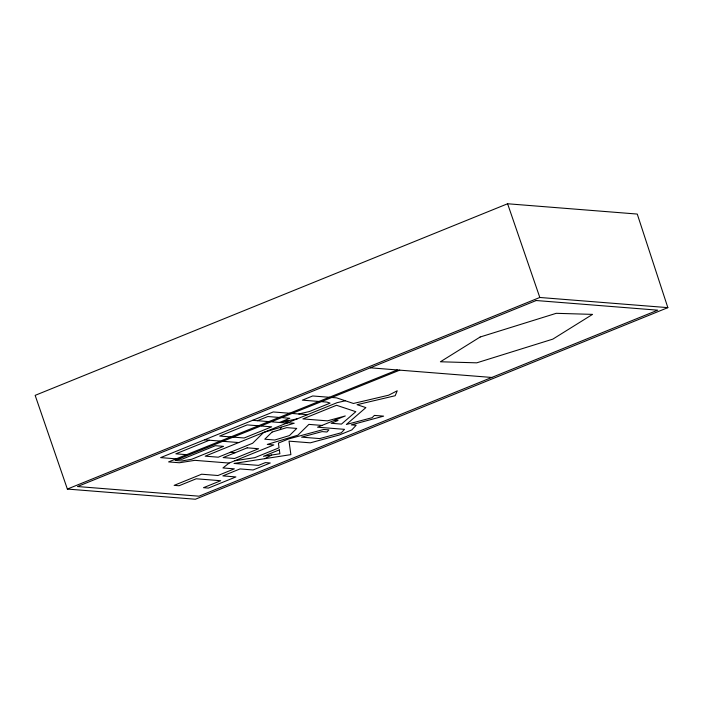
<?xml version="1.0" encoding="UTF-8"?>
<svg xmlns="http://www.w3.org/2000/svg" width="703" height="703" viewBox="0 0 703 703"><rect width="100%" height="100%" fill="white"/><g stroke="black" fill="none" stroke-linecap="round" stroke-linejoin="round"><path stroke-width="1.05" d="M280.312 429.577L281.174 427.16M321.939 425.42L308.898 424.392L297.879 435.183L267.298 444.419L273.819 444.937L229.134 463.057L222.93 467.952L234.345 468.857L217.948 475.509L201.638 474.209L174.142 485.36L179.037 485.747L196.225 478.778L220.689 480.72L203.501 487.689L208.396 488.084L235.892 476.933L222.842 475.896L240.031 468.927L253.08 469.964L270.26 462.987L265.374 462.6L258.493 465.386L234.029 463.444L290.884 454.63L289.03 441.141L310.304 442.828L339.224 435.025L351.825 429.92L356.157 425.262L351.263 424.876L383.627 416.141L374.418 415.411L372.124 417.687L346.368 424.48L365.885 407.608L357.071 404.682L395.191 395.719L397.23 390.789L388.627 395.2L353.433 403.469L336.526 397.854L332.255 397.52M264.873 458.664L271.666 455.026M507.601 203.765L35.15 395.358L67.365 489.068L195.399 499.235L667.85 307.642L637.261 214.064L507.601 203.765L539.816 297.474L667.85 307.642M67.365 489.068L539.816 297.474M209.38 440.227L175.838 453.83L186.444 454.665M257.509 420.71L267.817 416.528L280.049 417.503M397.292 369.954L168.606 461.906L179.379 462.759L194.889 460.342L229.134 463.057M399.743 370.147L175.144 460.439L181.901 460.975L191.717 459.252L223.536 446.352L215.382 445.702L181.84 459.305L178.58 459.041M298.828 413.988L309.469 411.501L330.094 403.135L326.957 402.098L321.939 401.694M345.314 400.772L337.053 402.687L205.197 456.159L218.246 457.196L252.623 443.259L263.634 432.459L294.214 423.224L287.694 422.705L287.044 420.71M297.176 418.856L279.486 422.459L289.803 418.276L282.492 417.696M234.864 460.737L254.802 457.644L279.056 447.811L278.406 443.083L288.713 438.9L323.688 429.463L328.925 429.876L326.948 432.002L322.053 431.607L301.561 437.143L319.716 438.584L341.342 432.749L344.514 429.34L317.571 427.196L345.287 415.956L327.449 420.86L302.896 418.909L336.526 405.279L355.823 411.686L341.473 424.094L331.148 423.276L338.02 420.491L334.76 420.227M370.288 367.81L491.792 377.458M329.804 397.327L312.677 395.965L302.369 400.148L319.496 401.501M290.357 413.32L273.239 411.958L160.636 457.618L176.128 458.848M292.808 413.513L307.483 414.682M252.614 420.324L269.741 421.686M272.184 421.879L286.859 423.039M259.073 425.833L247.192 424.893L219.696 436.045L230.646 436.915M261.525 426.027L271.657 426.835L244.161 437.987L233.088 437.108M204.494 439.832L219.986 441.062M222.429 441.264L238.739 442.556M230.276 452.319L235.171 452.706M287.606 420.482L288.256 422.477L286.49 423.013L285.84 421.018M272.07 432.064L264.767 439.217L274.768 440.016L289.443 435.579L296.745 428.426L286.745 427.626L272.07 432.064M480.158 337.009L440.421 361.773L476.748 362.836L552.813 339.136L592.55 314.382L556.222 313.318L480.158 337.009M536.204 300.524L77.506 486.538L199.011 496.186L657.709 310.172L536.204 300.524M247.201 447.829L223.141 457.583L234.556 458.488L258.616 448.734L247.201 447.829M279.337 449.858L263.458 456.3L279.873 453.751L279.337 449.858"/></g></svg>
